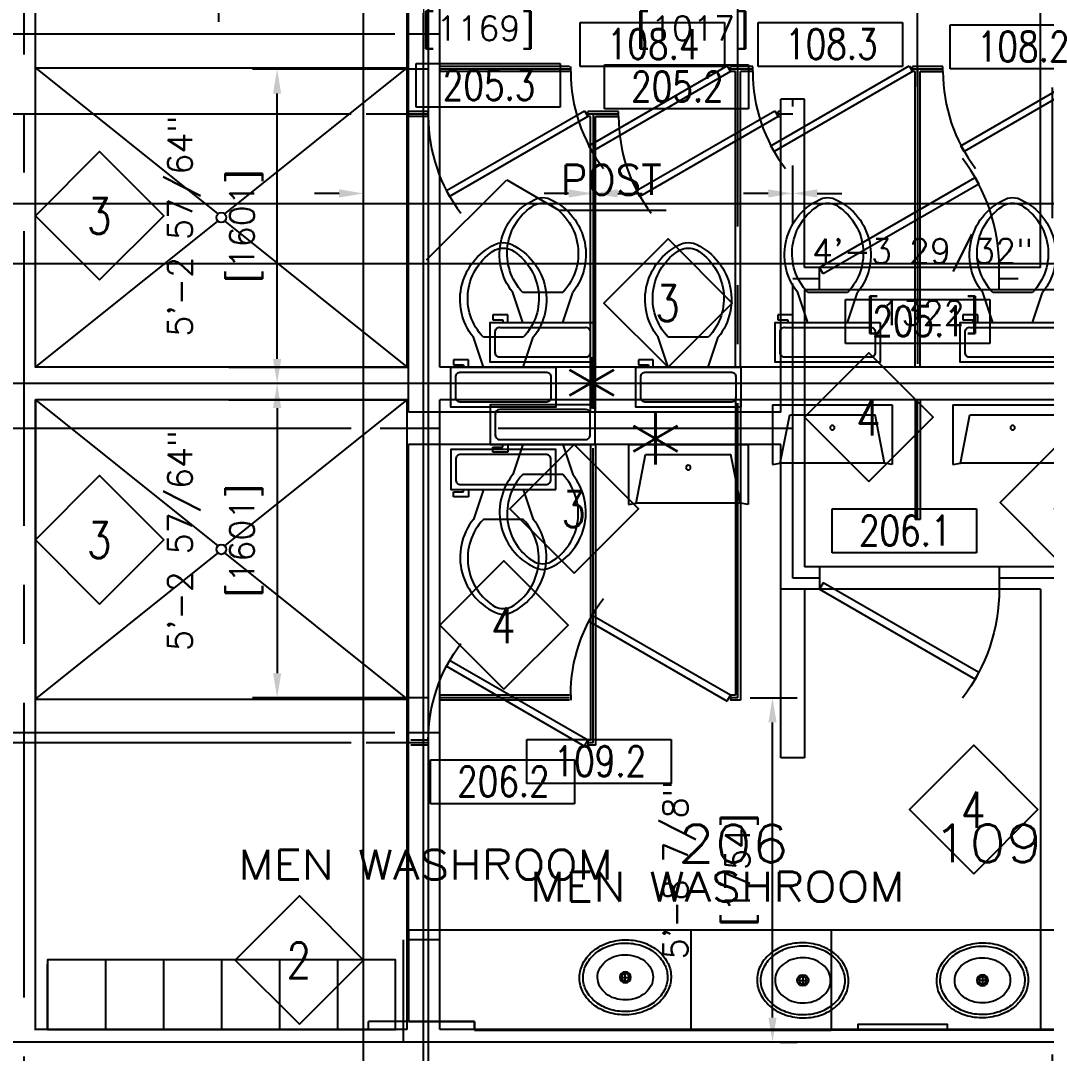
# Model space of a CAD drawing. Header units: millimetres. Extents: x -6963 to 69171, y -40930 to 8603.
# Drawn here: x 6838 to 12058, y -16207 to -10950 of the extents above; entities that cross this region are included whole.
import ezdxf
from ezdxf.enums import TextEntityAlignment as Align

# ---------------------------------------------------------------- set-up
doc = ezdxf.new("R2010")
doc.units = ezdxf.units.MM
doc.header["$LTSCALE"] = 48
doc.header["$MEASUREMENT"] = 0
doc.header["$PDMODE"] = 2
doc.linetypes.add('CENTER', pattern=[2, 1.25, -0.25, 0.25, -0.25])
doc.layers.get('0').update_dxf_attribs({"linetype": 'CONTINUOUS'})
doc.layers.get('DEFPOINTS').update_dxf_attribs({"linetype": 'CONTINUOUS'})
for name, color, linetype in [('1_Arch_Plan_Center', 134, 'CENTER'), ('1_Arch_Plan_Dim', 2, 'CONTINUOUS'), ('1_Arch_Plan_Door', 131, 'CONTINUOUS'), ('1_Arch_Plan_Locker', 141, 'CONTINUOUS'), ('1_Arch_Plan_Mirror', 144, 'CONTINUOUS'), ('1_Arch_Plan_Shower', 140, 'CONTINUOUS'), ('1_Arch_Plan_Sink', 11, 'CONTINUOUS'), ('1_Arch_Plan_Text1', 4, 'CONTINUOUS'), ('1_Arch_Plan_Wall', 7, 'CONTINUOUS'), ('1_Arch_Plan_Wall_Annot', 4, 'CONTINUOUS'), ('1_Arch_Plan_Wall_ColClad', 7, 'CONTINUOUS'), ('1_Arch_Plan_WC', 153, 'CONTINUOUS'), ('1_Arch_Reflected_Ceiling_Plan_Wall', 131, 'CONTINUOUS'), ('2_Arch_Plan_Center', 134, 'CENTER'), ('2_Arch_Plan_Dim', 2, 'CONTINUOUS'), ('2_Arch_Plan_Door', 131, 'CONTINUOUS'), ('2_Arch_Plan_RoomTag', 9, 'CONTINUOUS'), ('2_Arch_Plan_Sink', 11, 'CONTINUOUS'), ('2_Arch_Plan_Text1', 4, 'CONTINUOUS'), ('2_Arch_Plan_Wall', 7, 'CONTINUOUS'), ('2_Arch_Plan_Wall_Annot', 4, 'CONTINUOUS'), ('2_Arch_Plan_Wall_ColClad', 7, 'CONTINUOUS'), ('2_Arch_Plan_WC', 153, 'CONTINUOUS'), ('2_Arch_Reflected_Ceiling_Plan_Wall', 131, 'CONTINUOUS'), ('GRID', 131, 'CONTINUOUS')]:
    doc.layers.add(name, color=color, linetype=linetype)
doc.styles.add('ROMANS-115', font='romans.shx')
doc.styles.add('ROMANS80', font='romans.shx', dxfattribs={"width": 0.8})
doc.dimstyles.new('116-ROMANS-115-PS', dxfattribs={"dimscale": 96, "dimtxt": 0.0625, "dimasz": 0.0625, "dimexe": 0.0625, "dimexo": 0.03125, "dimgap": 0.03125, "dimtad": 1, "dimdec": 3, "dimrnd": 0.125, "dimzin": 1, "dimdsep": 46, "dimlunit": 4, "dimtxsty": 'ROMANS-115', "dimcen": 0.125, "dimclrd": 256, "dimclre": 256, "dimclrt": 256, "dimadec": 0, "dimazin": 0, "dimtfac": 1, "dimtdec": 3, "dimtofl": 0, "dimtmove": 2, "dimatfit": 0, "dimfxl": 1, "dimfrac": 2, "dimtolj": 1, "dimtzin": 0, "dimarcsym": 0})

# ---------------------------------------------------------------- blocks, each defined once
blk = doc.blocks.new('Door - Left Hung 36 in.')
blk.add_lwpolyline([(0.75, -1.3), (0, 0), (31.18, 18), (31.93, 16.7)], close=True)
blk.add_arc((0, 0), 36, 0, 37.3101)
blk = doc.blocks.new('Toilet - top')
for p, q in [((9.5, -6), (9.5, -2)), ((-8, -8.5), (-8, -8)), ((-7, -8), (-7, -9.5)), ((-4, -8), (-6, -14)), ((4, -8), (6, -14)), ((-10, -8.5), (-8, -8.5)), ((-10, -9.5), (-10, -8.5)), ((-7, -9.5), (-10, -9.5)), ((4, -14), (-4, -14))]:
    blk.add_line(p, q)
blk.add_lwpolyline([(10.5, -8), (10.5, 0), (-10.5, 0), (-10.5, -8)], close=True)
for points in [[(-9.5, -2), (-9.5, -6)], [(8.5, -1), (-8.5, -1)], [(-8.5, -7), (8.5, -7)]]:
    blk.add_lwpolyline(points)
for centre, radius, start, end in [((-8.62, -1.88), 0.884, 81.8699, 188.1301), ((8.62, -1.88), 0.884, 351.8699, 98.1301), ((-8.62, -6.12), 0.884, 171.8699, 278.1301), ((8.62, -6.12), 0.884, 261.8699, 8.1301), ((3.52, -21.58), 12.17, 141.4691, 247.9714), ((4.2, -21.82), 11.33, 136.3677, 238.9468), ((-3.52, -21.58), 12.17, 292.0284, 38.5307), ((-4.2, -21.82), 11.33, 301.053, 43.6321), ((0, -27.88), 4, 245.7318, 294.2682), ((0, -29), 4, 254.8605, 285.1395)]:
    blk.add_arc(centre, radius, start, end)
blk = doc.blocks.new('Urinal')
for p, q in [((0, 12), (1.53, 11.72)), ((0, 0), (0, 12)), ((22.47, 11.72), (1.53, 11.72)), ((1.53, 11.72), (3.45, 2.01)), ((22.47, 11.72), (20.55, 2.01)), ((24, 12), (22.47, 11.72)), ((24, 0), (24, 12)), ((0, 0), (24, 0)), ((3.45, 2.01), (20.55, 2.01))]:
    blk.add_line(p, q)
blk.add_circle((12, 4.61), 0.456)
blk = doc.blocks.new('Sink - Oval top')
for p, q in [((-1, 0), (1, 0)), ((0, 1), (0, -1))]:
    blk.add_line(p, q)
at = {"linetype": 'Continuous'}
for points in [[(-12.23, 0.39, 0.117634), (-11.46, -3.36, 0.104469), (-8.88, -6.8, 0.090016), (-5.08, -9.07, 0.08192), (-0.32, -10.02, 0.08192), (4.49, -9.38, 0.090016), (8.42, -7.36, 0.104469), (11.22, -4.09, 0.117634), (12.23, -0.39, 0.117634), (11.46, 3.36, 0.104469), (8.88, 6.8, 0.090016), (5.08, 9.07, 0.08192), (0.32, 10.02, 0.08192), (-4.49, 9.38, 0.090016), (-8.42, 7.36, 0.104469), (-11.22, 4.09, 0.117634)], [(-11.29, 0.16, 0.118622), (-10.52, -3.25, 0.104678), (-8.07, -6.36, 0.089562), (-4.54, -8.37, 0.081185), (-0.13, -9.15, 0.081185), (4.3, -8.49, 0.089562), (7.89, -6.58, 0.104678), (10.42, -3.55, 0.118622), (11.29, -0.16, 0.118622), (10.52, 3.25, 0.104678), (8.07, 6.36, 0.089562), (4.54, 8.37, 0.081185), (0.13, 9.15, 0.081185), (-4.3, 8.49, 0.089562), (-7.89, 6.58, 0.104678), (-10.42, 3.55, 0.118622)], [(-7.42, 0.08, 0.118283), (-6.91, -2.17, 0.104607), (-5.29, -4.21, 0.089718), (-2.97, -5.53, 0.081436), (-0.07, -6.04, 0.081436), (2.84, -5.59, 0.089718), (5.2, -4.33, 0.104607), (6.86, -2.32, 0.118283), (7.42, -0.08, 0.118283), (6.91, 2.17, 0.104607), (5.29, 4.21, 0.089718), (2.97, 5.53, 0.081436), (0.07, 6.04, 0.081436), (-2.84, 5.59, 0.089718), (-5.2, 4.33, 0.104607), (-6.86, 2.32, 0.118283)]]:
    blk.add_lwpolyline(points, format="xyb", close=True, dxfattribs=at)
for radius in [1.5, 1]:
    blk.add_circle((0, 0), radius)
blk = doc.blocks.new('*D52')
at = {"layer": '1_Arch_Plan_Dim', "lineweight": -2}
for p, q in [((6856.2, -10918), (6856.2, -10526.2)), ((7846.8, -10956.2), (7846.8, -10526.2)), ((6981.2, -10651.2), (7721.8, -10651.2))]:
    blk.add_line(p, q, dxfattribs=at)
at = {"layer": '1_Arch_Plan_Dim'}
for points in [[(6981.2, -10630.4), (6981.2, -10672.1), (6856.2, -10651.2)], [(7721.8, -10630.4), (7721.8, -10672.1), (7846.8, -10651.2)]]:
    blk.add_solid(points, dxfattribs=at)
at = {"layer": 'DEFPOINTS', "color": 0}
for p in [(7846.8, -10651.2), (6856.2, -10980.5), (7846.8, -11018.7)]:
    blk.add_point(p, dxfattribs=at)
at = {"layer": '1_Arch_Plan_Dim', "insert": (7351.5, -10651.2), "char_height": 125, "attachment_point": 5, "style": 'ROMANS-115'}
blk.add_mtext('\\A1;3\'-2 15/16"\\P [991]', dxfattribs=at)
blk = doc.blocks.new('*D53')
at = {"layer": '1_Arch_Plan_Dim', "lineweight": -2}
for p, q in [((7846.8, -10588.7), (7846.8, -10526.2)), ((8888.2, -11108.6), (8888.2, -10526.2)), ((7971.8, -10651.2), (8763.2, -10651.2))]:
    blk.add_line(p, q, dxfattribs=at)
at = {"layer": '1_Arch_Plan_Dim'}
for points in [[(7971.8, -10630.4), (7971.8, -10672.1), (7846.8, -10651.2)], [(8763.2, -10630.4), (8763.2, -10672.1), (8888.2, -10651.2)]]:
    blk.add_solid(points, dxfattribs=at)
at = {"layer": 'DEFPOINTS', "color": 0}
for p in [(7846.8, -10651.2), (8888.2, -10651.2), (8888.2, -11171.1)]:
    blk.add_point(p, dxfattribs=at)
at = {"layer": '1_Arch_Plan_Dim', "insert": (8367.5, -10651.2), "char_height": 125, "attachment_point": 5, "style": 'ROMANS-115'}
blk.add_mtext('\\A1;3\'-4 59/64"\\P [1042]', dxfattribs=at)
blk = doc.blocks.new('*D54')
at = {"layer": '1_Arch_Plan_Dim', "lineweight": -2}
for p, q in [((8888.2, -10588.7), (8888.2, -10526.2)), ((10488.4, -11286.4), (10488.4, -10526.2)), ((8763.2, -10651.2), (8638.2, -10651.2)), ((10613.4, -10651.2), (10738.4, -10651.2))]:
    blk.add_line(p, q, dxfattribs=at)
at = {"layer": '1_Arch_Plan_Dim'}
for points in [[(8763.2, -10630.4), (8763.2, -10672.1), (8888.2, -10651.2)], [(10613.4, -10630.4), (10613.4, -10672.1), (10488.4, -10651.2)]]:
    blk.add_solid(points, dxfattribs=at)
at = {"layer": 'DEFPOINTS', "color": 0}
for p in [(8888.2, -10651.2), (10488.4, -10651.2), (10488.4, -11348.9)]:
    blk.add_point(p, dxfattribs=at)
at = {"layer": '1_Arch_Plan_Dim', "insert": (9688.3, -10651.2), "char_height": 125, "attachment_point": 5, "style": 'ROMANS-115'}
blk.add_mtext('\\A1;5\'-2 57/64"\\P [1601]', dxfattribs=at)
blk = doc.blocks.new('*D55')
at = {"layer": '1_Arch_Plan_Dim', "lineweight": -2}
for p, q in [((10488.4, -11286.4), (10488.4, -10526.2)), ((11402.8, -11286.4), (11402.8, -10526.2)), ((10613.4, -10651.2), (11277.8, -10651.2))]:
    blk.add_line(p, q, dxfattribs=at)
at = {"layer": '1_Arch_Plan_Dim'}
for points in [[(10613.4, -10630.4), (10613.4, -10672.1), (10488.4, -10651.2)], [(11277.8, -10630.4), (11277.8, -10672.1), (11402.8, -10651.2)]]:
    blk.add_solid(points, dxfattribs=at)
at = {"layer": 'DEFPOINTS', "color": 0}
for p in [(11402.8, -10651.2), (10488.4, -11348.9), (11402.8, -11348.9)]:
    blk.add_point(p, dxfattribs=at)
at = {"layer": '1_Arch_Plan_Dim', "insert": (10945.6, -10651.2), "char_height": 125, "attachment_point": 5, "style": 'ROMANS-115'}
blk.add_mtext('\\A1;2\'-11 15/16"\\P [915]', dxfattribs=at)
blk = doc.blocks.new('*D56')
at = {"layer": '1_Arch_Plan_Dim', "lineweight": -2}
for p, q in [((11402.8, -11286.4), (11402.8, -10526.2)), ((12418.8, -11210.2), (12418.8, -10526.2)), ((11527.8, -10651.2), (12293.8, -10651.2))]:
    blk.add_line(p, q, dxfattribs=at)
at = {"layer": '1_Arch_Plan_Dim'}
for points in [[(11527.8, -10630.4), (11527.8, -10672.1), (11402.8, -10651.2)], [(12293.8, -10630.4), (12293.8, -10672.1), (12418.8, -10651.2)]]:
    blk.add_solid(points, dxfattribs=at)
at = {"layer": 'DEFPOINTS', "color": 0}
for p in [(12418.8, -10651.2), (12418.8, -11272.7), (11402.8, -11348.9)]:
    blk.add_point(p, dxfattribs=at)
at = {"layer": '1_Arch_Plan_Dim', "insert": (11910.8, -10651.2), "char_height": 125, "attachment_point": 5, "style": 'ROMANS-115'}
blk.add_mtext('\\A1;3\'-3 59/64"\\P [1017]', dxfattribs=at)
blk = doc.blocks.new('*D57')
at = {"layer": '1_Arch_Plan_Dim', "lineweight": -2}
for p, q in [((8743.2, -11018.7), (5644.4, -11018.7)), ((5769.4, -12671.7), (5769.4, -11143.7)), ((5706.9, -12796.7), (5644.4, -12796.7))]:
    blk.add_line(p, q, dxfattribs=at)
at = {"layer": '1_Arch_Plan_Dim'}
for points in [[(5748.6, -11143.7), (5790.3, -11143.7), (5769.4, -11018.7)], [(5748.6, -12671.7), (5790.3, -12671.7), (5769.4, -12796.7)]]:
    blk.add_solid(points, dxfattribs=at)
at = {"layer": 'DEFPOINTS', "color": 0}
for p in [(5769.4, -11018.7), (8805.7, -11018.7), (5769.4, -12796.7)]:
    blk.add_point(p, dxfattribs=at)
at = {"layer": '1_Arch_Plan_Dim', "char_height": 125, "attachment_point": 5, "rotation": 90, "style": 'ROMANS-115'}
for s, insert in [('\\A1;5\'-9 7/8"', (5296.2, -11907.7)), ('\\A1;[1779]', (5611.7, -11907.7))]:
    blk.add_mtext(s, dxfattribs=dict(at, insert=insert))
blk = doc.blocks.new('*D58')
at = {"layer": '1_Arch_Plan_Dim', "lineweight": -2}
for p, q in [((5824.5, -12796.7), (5644.4, -12796.7)), ((5769.4, -12921.7), (5769.4, -14449.7)), ((8743.2, -14574.7), (5644.4, -14574.7))]:
    blk.add_line(p, q, dxfattribs=at)
at = {"layer": '1_Arch_Plan_Dim'}
for points in [[(5748.6, -12921.7), (5790.3, -12921.7), (5769.4, -12796.7)], [(5748.6, -14449.7), (5790.3, -14449.7), (5769.4, -14574.7)]]:
    blk.add_solid(points, dxfattribs=at)
at = {"layer": 'DEFPOINTS', "color": 0}
for p in [(5887, -12796.7), (5769.4, -14574.7), (8805.7, -14574.7)]:
    blk.add_point(p, dxfattribs=at)
at = {"layer": '1_Arch_Plan_Dim', "char_height": 125, "attachment_point": 5, "rotation": 90, "style": 'ROMANS-115'}
for s, insert in [('\\A1;5\'-9 7/8"', (5296.2, -13685.7)), ('\\A1;[1779]', (5611.7, -13685.7))]:
    blk.add_mtext(s, dxfattribs=dict(at, insert=insert))
blk = doc.blocks.new('*D59')
at = {"layer": '1_Arch_Plan_Dim', "lineweight": -2}
for p, q in [((8908.3, -11196.5), (8018.4, -11196.5)), ((8143.4, -12671.7), (8143.4, -11321.5)), ((8393, -12796.7), (8018.4, -12796.7))]:
    blk.add_line(p, q, dxfattribs=at)
at = {"layer": '1_Arch_Plan_Dim'}
for points in [[(8122.6, -11321.5), (8164.3, -11321.5), (8143.4, -11196.5)], [(8122.6, -12671.7), (8164.3, -12671.7), (8143.4, -12796.7)]]:
    blk.add_solid(points, dxfattribs=at)
at = {"layer": 'DEFPOINTS', "color": 0}
for p in [(8143.4, -11196.5), (8970.8, -11196.5), (8455.5, -12796.7)]:
    blk.add_point(p, dxfattribs=at)
at = {"layer": '1_Arch_Plan_Dim', "char_height": 125, "attachment_point": 5, "rotation": 90, "style": 'ROMANS-115'}
for s, insert in [('\\A1;5\'-2 57/64"', (7670.2, -11996.6)), ('\\A1;[1601]', (7985.7, -11996.6))]:
    blk.add_mtext(s, dxfattribs=dict(at, insert=insert))
blk = doc.blocks.new('*D60')
at = {"layer": '1_Arch_Plan_Dim', "lineweight": -2}
for p, q in [((8189.8, -12796.7), (8018.4, -12796.7)), ((8143.4, -12921.7), (8143.4, -14271.9)), ((8908.3, -14396.9), (8018.4, -14396.9))]:
    blk.add_line(p, q, dxfattribs=at)
at = {"layer": '1_Arch_Plan_Dim'}
for points in [[(8122.6, -12921.7), (8164.3, -12921.7), (8143.4, -12796.7)], [(8122.6, -14271.9), (8164.3, -14271.9), (8143.4, -14396.9)]]:
    blk.add_solid(points, dxfattribs=at)
at = {"layer": 'DEFPOINTS', "color": 0}
for p in [(8252.3, -12796.7), (8143.4, -14396.9), (8970.8, -14396.9)]:
    blk.add_point(p, dxfattribs=at)
at = {"layer": '1_Arch_Plan_Dim', "char_height": 125, "attachment_point": 5, "rotation": 90, "style": 'ROMANS-115'}
for s, insert in [('\\A1;5\'-2 57/64"', (7670.2, -13596.8)), ('\\A1;[1601]', (7985.7, -13596.8))]:
    blk.add_mtext(s, dxfattribs=dict(at, insert=insert))
blk = doc.blocks.new('*D88')
at = {"layer": '1_Arch_Plan_Dim', "lineweight": -2}
for p, q in [((10550.9, -14396.9), (10789.7, -14396.9)), ((10664.7, -16024.5), (10664.7, -14521.9)), ((10703.1, -16149.5), (10789.7, -16149.5))]:
    blk.add_line(p, q, dxfattribs=at)
at = {"layer": '1_Arch_Plan_Dim'}
for points in [[(10643.9, -14521.9), (10685.5, -14521.9), (10664.7, -14396.9)], [(10643.9, -16024.5), (10685.5, -16024.5), (10664.7, -16149.5)]]:
    blk.add_solid(points, dxfattribs=at)
at = {"layer": 'DEFPOINTS', "color": 0}
for p in [(10488.4, -14396.9), (10664.7, -14396.9), (10640.6, -16149.5)]:
    blk.add_point(p, dxfattribs=at)
at = {"layer": '1_Arch_Plan_Dim', "char_height": 125, "attachment_point": 5, "rotation": 90, "style": 'ROMANS-115'}
for s, insert in [('\\A1;5\'-8 7/8"', (10191.5, -15273.2)), ('\\A1;[1754]', (10507, -15273.2))]:
    blk.add_mtext(s, dxfattribs=dict(at, insert=insert))
blk = doc.blocks.new('*D141')
at = {"layer": '2_Arch_Plan_Dim', "lineweight": -2}
for p, q in [((12088.6, -16212), (12088.6, -17549.3)), ((8583.4, -17450.5), (8583.4, -17299.3)), ((8708.4, -17424.3), (11963.6, -17424.3))]:
    blk.add_line(p, q, dxfattribs=at)
at = {"layer": '2_Arch_Plan_Dim'}
for points in [[(8708.4, -17403.5), (8708.4, -17445.2), (8583.4, -17424.3)], [(11963.6, -17403.5), (11963.6, -17445.2), (12088.6, -17424.3)]]:
    blk.add_solid(points, dxfattribs=at)
at = {"layer": 'DEFPOINTS', "color": 0}
for p in [(12088.6, -16149.5), (12088.6, -17424.3), (8583.4, -17513)]:
    blk.add_point(p, dxfattribs=at)
at = {"layer": '2_Arch_Plan_Dim', "char_height": 125, "attachment_point": 5, "style": 'ROMANS-115'}
for s, insert in [('\\A1;11\'-5 3/4"', (10336, -16951.1)), ('\\A1;[3507]', (10336, -17266.6))]:
    blk.add_mtext(s, dxfattribs=dict(at, insert=insert))
blk = doc.blocks.new('*D142')
at = {"layer": '2_Arch_Plan_Dim', "lineweight": -2}
for p, q in [((5472.5, -16149.5), (5535, -16149.5)), ((5410, -16274.5), (5410, -23339.7)), ((8520.9, -23464.7), (5285, -23464.7))]:
    blk.add_line(p, q, dxfattribs=at)
at = {"layer": '2_Arch_Plan_Dim'}
for points in [[(5389.2, -16274.5), (5430.8, -16274.5), (5410, -16149.5)], [(5389.2, -23339.7), (5430.8, -23339.7), (5410, -23464.7)]]:
    blk.add_solid(points, dxfattribs=at)
at = {"layer": 'DEFPOINTS', "color": 0}
for p in [(5410, -16149.5), (5410, -23464.7), (8583.4, -23464.7)]:
    blk.add_point(p, dxfattribs=at)
at = {"layer": '2_Arch_Plan_Dim', "char_height": 125, "attachment_point": 5, "rotation": 90, "style": 'ROMANS-115'}
for s, insert in [('\\A1;23\'-11 31/64"', (4936.8, -19807.1)), ('\\A1;[7319]', (5252.3, -19807.1))]:
    blk.add_mtext(s, dxfattribs=dict(at, insert=insert))
blk = doc.blocks.new('*D157')
at = {"layer": '2_Arch_Plan_Dim', "lineweight": -2}
for p, q in [((8583.4, -11767), (8583.4, -11704.5)), ((9751.8, -11767), (9751.8, -11704.5)), ((8458.4, -11829.5), (8333.4, -11829.5)), ((9876.8, -11829.5), (10001.8, -11829.5))]:
    blk.add_line(p, q, dxfattribs=at)
at = {"layer": '2_Arch_Plan_Dim'}
for points in [[(8458.4, -11808.6), (8458.4, -11850.3), (8583.4, -11829.5)], [(9876.8, -11808.6), (9876.8, -11850.3), (9751.8, -11829.5)]]:
    blk.add_solid(points, dxfattribs=at)
at = {"layer": 'DEFPOINTS', "color": 0}
for p in [(8583.4, -11829.5), (9751.8, -11829.5), (9751.8, -11829.5)]:
    blk.add_point(p, dxfattribs=at)
at = {"layer": '2_Arch_Plan_Dim', "char_height": 125, "attachment_point": 5, "style": 'ROMANS-115'}
for s, insert in [('\\A1;3\'-9 59/64"', (9167.6, -10694.1)), ('\\A1;[1169]', (9167.6, -11009.5))]:
    blk.add_mtext(s, dxfattribs=dict(at, insert=insert))
blk = doc.blocks.new('*D158')
at = {"layer": '2_Arch_Plan_Dim', "lineweight": -2}
for p, q in [((9751.8, -11767), (9751.8, -11704.5)), ((10767.8, -11767), (10767.8, -11704.5)), ((9626.8, -11829.5), (9501.8, -11829.5)), ((10892.8, -11829.5), (11017.8, -11829.5))]:
    blk.add_line(p, q, dxfattribs=at)
at = {"layer": '2_Arch_Plan_Dim'}
for points in [[(9626.8, -11808.6), (9626.8, -11850.3), (9751.8, -11829.5)], [(10892.8, -11808.6), (10892.8, -11850.3), (10767.8, -11829.5)]]:
    blk.add_solid(points, dxfattribs=at)
at = {"layer": 'DEFPOINTS', "color": 0}
for p in [(9751.8, -11829.5), (10767.8, -11829.5), (10767.8, -11829.5)]:
    blk.add_point(p, dxfattribs=at)
at = {"layer": '2_Arch_Plan_Dim', "char_height": 125, "attachment_point": 5, "style": 'ROMANS-115'}
for s, insert in [('\\A1;3\'-3 59/64"', (10259.8, -10694.1)), ('\\A1;[1017]', (10259.8, -11009.5))]:
    blk.add_mtext(s, dxfattribs=dict(at, insert=insert))
blk = doc.blocks.new('*D159')
at = {"layer": '2_Arch_Plan_Dim', "lineweight": -2}
for p, q in [((8520.9, -14625.5), (5285, -14625.5)), ((5410, -14750.5), (5410, -16024.5)), ((8603.5, -16149.5), (5285, -16149.5))]:
    blk.add_line(p, q, dxfattribs=at)
at = {"layer": '2_Arch_Plan_Dim'}
for points in [[(5389.2, -14750.5), (5430.8, -14750.5), (5410, -14625.5)], [(5389.2, -16024.5), (5430.8, -16024.5), (5410, -16149.5)]]:
    blk.add_solid(points, dxfattribs=at)
at = {"layer": 'DEFPOINTS', "color": 0}
for p in [(8583.4, -14625.5), (5410, -16149.5), (8666, -16149.5)]:
    blk.add_point(p, dxfattribs=at)
at = {"layer": '2_Arch_Plan_Dim', "char_height": 125, "attachment_point": 5, "rotation": 90, "style": 'ROMANS-115'}
for s, insert in [('\\A1;4\'-11 57/64"', (4936.8, -15387.5)), ('\\A1;[1525]', (5252.3, -15387.5))]:
    blk.add_mtext(s, dxfattribs=dict(at, insert=insert))
blk = doc.blocks.new('*D160')
at = {"layer": '2_Arch_Plan_Dim', "lineweight": -2}
for p, q in [((5472.5, -9901.1), (5535, -9901.1)), ((5410, -10026.1), (5410, -11300.1)), ((8520.9, -11425.1), (5285, -11425.1))]:
    blk.add_line(p, q, dxfattribs=at)
at = {"layer": '2_Arch_Plan_Dim'}
for points in [[(5389.2, -10026.1), (5430.8, -10026.1), (5410, -9901.1)], [(5389.2, -11300.1), (5430.8, -11300.1), (5410, -11425.1)]]:
    blk.add_solid(points, dxfattribs=at)
at = {"layer": 'DEFPOINTS', "color": 0}
for p in [(5410, -9901.1), (5410, -11425.1), (8583.4, -11425.1)]:
    blk.add_point(p, dxfattribs=at)
at = {"layer": '2_Arch_Plan_Dim', "char_height": 125, "attachment_point": 5, "rotation": 90, "style": 'ROMANS-115'}
for s, insert in [('\\A1;4\'-11 57/64"', (4936.8, -10663.1)), ('\\A1;[1525]', (5252.3, -10663.1))]:
    blk.add_mtext(s, dxfattribs=dict(at, insert=insert))
blk = doc.blocks.new('*D161')
at = {"layer": '2_Arch_Plan_Dim', "lineweight": -2}
for p, q in [((5347.5, -11425.1), (5285, -11425.1)), ((5410, -11550.1), (5410, -12900.3)), ((8520.9, -13025.3), (5285, -13025.3))]:
    blk.add_line(p, q, dxfattribs=at)
at = {"layer": '2_Arch_Plan_Dim'}
for points in [[(5389.2, -11550.1), (5430.8, -11550.1), (5410, -11425.1)], [(5389.2, -12900.3), (5430.8, -12900.3), (5410, -13025.3)]]:
    blk.add_solid(points, dxfattribs=at)
at = {"layer": 'DEFPOINTS', "color": 0}
for p in [(5410, -11425.1), (5410, -13025.3), (8583.4, -13025.3)]:
    blk.add_point(p, dxfattribs=at)
at = {"layer": '2_Arch_Plan_Dim', "char_height": 125, "attachment_point": 5, "rotation": 90, "style": 'ROMANS-115'}
for s, insert in [('\\A1;5\'-2 57/64"', (4936.8, -12225.2)), ('\\A1;[1601]', (5252.3, -12225.2))]:
    blk.add_mtext(s, dxfattribs=dict(at, insert=insert))
blk = doc.blocks.new('*D166')
at = {"layer": '2_Arch_Plan_Dim', "lineweight": -2}
for p, q in [((12088.6, -11289.9), (12088.6, -11954.5)), ((10767.8, -11826.8), (10767.8, -11704.5)), ((10642.8, -11829.5), (10517.8, -11829.5)), ((12213.6, -11829.5), (12338.6, -11829.5))]:
    blk.add_line(p, q, dxfattribs=at)
at = {"layer": '2_Arch_Plan_Dim'}
for points in [[(10642.8, -11808.6), (10642.8, -11850.3), (10767.8, -11829.5)], [(12213.6, -11808.6), (12213.6, -11850.3), (12088.6, -11829.5)]]:
    blk.add_solid(points, dxfattribs=at)
at = {"layer": 'DEFPOINTS', "color": 0}
for p in [(12088.6, -11227.4), (12088.6, -11829.5), (10767.8, -11889.3)]:
    blk.add_point(p, dxfattribs=at)
at = {"layer": '2_Arch_Plan_Dim', "char_height": 125, "attachment_point": 5, "style": 'ROMANS-115'}
for s, insert in [('\\A1;4\'-3 29/32"', (11428.2, -12143.5)), ('\\A1;[1322]', (11428.2, -12458.9))]:
    blk.add_mtext(s, dxfattribs=dict(at, insert=insert))
blk = doc.blocks.new('Wall Number')
at = {"color": 5}
blk.add_lwpolyline([(-21.45, -21.45), (0, 0), (-21.45, 21.45), (-42.89, 0)], close=True, dxfattribs=at)
at = {"style": 'ROMANS80', "width": 0.8}
blk.add_attdef('WALL', text='', height=12, dxfattribs=at).set_placement((-21.62, -0.08), align=Align.MIDDLE)
blk = doc.blocks.new('DOOR2')
for p, q in [((0, 13.18), (43.28, 13.18)), ((0, 0), (0, 13.18)), ((43.28, 13.18), (43.28, 0)), ((43.28, 0), (0, 0))]:
    blk.add_line(p, q)
at = {"style": 'ROMANS80', "width": 0.8}
blk.add_attdef('DOOR', text='', height=9, dxfattribs=at).set_placement((21.91, 6.68), align=Align.MIDDLE)

msp = doc.modelspace()

# ---------------------------------------------------------------- linework, layer by layer
at = {"layer": '1_Arch_Plan_Center', "ltscale": 25}
for p, q in [((6856.2061547, -25522.13469), (6856.2061547, -9443.93469)), ((8888.2061547, -12714.18469), (8888.2061547, -11018.73469)), ((9631.1561547, -11196.53469), (8970.7561547, -11196.53469)), ((10563.8022447, -11196.53469), (10450.3061547, -11196.53469)), ((10488.4061547, -14396.93469), (10488.4061547, -11196.53469)), ((11532.1772447, -11196.53469), (11376.6124047, -11196.53469)), ((11402.8061547, -11196.53469), (11402.8061547, -12714.18469)), ((12247.3561547, -12796.73469), (6856.2061547, -12796.73469)), ((11402.8061547, -13488.88469), (11402.8061547, -12879.28469)), ((9631.1561547, -14396.93469), (8970.7561547, -14396.93469)), ((10488.4061547, -14396.93469), (10450.3061547, -14396.93469)), ((8786.6061547, -16149.53469), (8786.6061547, -15628.83469)), ((13815.8061547, -16149.53469), (6856.2061547, -16149.53469))]:
    msp.add_line(p, q, dxfattribs=at)
at = {"layer": '1_Arch_Plan_Locker'}
for p, q in [((7269.9752711, -15730.43469), (7269.9752711, -16086.03469)), ((7565.2502711, -15730.43469), (7565.2502711, -16086.03469)), ((7860.5252711, -15730.43469), (7860.5252711, -16086.03469)), ((8155.8002711, -15730.43469), (8155.8002711, -16086.03469)), ((8451.0752711, -15730.43469), (8451.0752711, -16086.03469))]:
    msp.add_line(p, q, dxfattribs=at)
msp.add_lwpolyline([(6974.7002711, -16086.03469), (8746.3502711, -16086.03469), (8746.3502711, -15730.43469), (6974.7002711, -15730.43469)], close=True, dxfattribs=at)
at = {"layer": '1_Arch_Plan_Mirror'}
msp.add_lwpolyline([(11098.4632049, -16086.03469), (11555.6632049, -16086.03469), (11555.6632049, -16060.63469), (11098.4632049, -16060.63469)], close=True, dxfattribs=at)
at = {"layer": '1_Arch_Plan_Shower'}
for p, q in [((6913.3561547, -11190.18469), (7842.3781687, -11933.4285684)), ((7876.6341407, -11933.4285684), (8805.6561547, -11190.18469)), ((6913.3561547, -12714.18469), (7842.3781687, -11970.9408115)), ((7876.6341407, -11970.9408115), (8805.6561547, -12714.18469)), ((6913.3561547, -12879.28469), (7842.3781687, -13622.5285684)), ((7876.6341407, -13622.5285684), (8805.6561547, -12879.28469)), ((6913.3561547, -14403.28469), (7842.3781687, -13660.0408115)), ((7876.6341407, -13660.0408115), (8805.6561547, -14403.28469))]:
    msp.add_line(p, q, dxfattribs=at)
for points in [[(8805.6561547, -12714.18469), (6913.3561547, -12714.18469), (6913.3561547, -11190.18469), (8805.6561547, -11190.18469)], [(8805.6561547, -12879.28469), (6913.3561547, -12879.28469), (6913.3561547, -14403.28469), (8805.6561547, -14403.28469)]]:
    msp.add_lwpolyline(points, close=True, dxfattribs=at)
for centre in [(7859.5061547, -11952.18469), (7859.5061547, -13641.28469)]:
    msp.add_circle(centre, 25.4, dxfattribs=at)
at = {"layer": '1_Arch_Plan_Sink'}
msp.add_lwpolyline([(10251.1952551, -15578.03469), (12402.9311547, -15578.03469), (12402.9311547, -16086.03469), (10251.1952551, -16086.03469)], close=True, dxfattribs=at)
at = {"layer": '1_Arch_Plan_Wall'}
for p, q in [((6913.3561547, -12714.18469), (6913.3561547, -9504.25969)), ((8805.6561547, -12714.18469), (8805.6561547, -11018.73469)), ((8970.7561547, -11018.73469), (8805.6561547, -11018.73469)), ((8970.7561547, -12714.18469), (8970.7561547, -11018.73469)), ((9631.1561547, -11183.83469), (8970.7561547, -11183.83469)), ((9637.5061547, -11209.23469), (9637.5061547, -11183.83469)), ((10450.3061547, -11209.23469), (10450.3061547, -11183.83469)), ((10563.8022447, -11183.83469), (10450.3061547, -11183.83469)), ((10563.8022447, -11209.23469), (10563.8022447, -11183.83469)), ((11376.6124047, -11209.23469), (11376.6124047, -11183.83469)), ((11532.1772447, -11183.83469), (11376.6124047, -11183.83469)), ((11532.1772447, -11209.23469), (11532.1772447, -11183.83469)), ((9631.1561547, -11209.23469), (8970.7561547, -11209.23469)), ((10475.7061547, -11209.23469), (10450.3061547, -11209.23469)), ((10475.7061547, -12714.18469), (10475.7061547, -11209.23469)), ((10501.1061547, -12714.18469), (10501.1061547, -11209.23469)), ((10563.8022447, -11209.23469), (10501.1061547, -11209.23469)), ((11390.1061547, -11209.23469), (11376.6124047, -11209.23469)), ((11390.1061547, -12714.18469), (11390.1061547, -11209.23469)), ((11415.5061547, -12714.18469), (11415.5061547, -11209.23469)), ((11415.5061547, -11209.23469), (11532.1772447, -11209.23469)), ((11532.1772447, -11209.23469), (11415.5061547, -11209.23469)), ((8805.6561547, -12714.18469), (6913.3561547, -12714.18469)), ((7897.6061547, -12714.18469), (8805.6561547, -12714.18469)), ((12352.1311547, -12714.18469), (8970.7561547, -12714.18469)), ((6913.3561547, -16089.20969), (6913.3561547, -12879.28469)), ((8805.6561547, -12879.28469), (6913.3561547, -12879.28469)), ((7897.6061547, -12879.28469), (8805.6561547, -12879.28469)), ((8805.6561547, -14574.73469), (8805.6561547, -12879.28469)), ((12352.1311547, -12879.28469), (8970.7561547, -12879.28469)), ((8970.7561547, -14574.73469), (8970.7561547, -12879.28469)), ((10475.7061547, -12879.28469), (10475.7061547, -14384.23469)), ((10501.1061547, -12879.28469), (10501.1061547, -14409.63469)), ((11390.1061547, -12879.28469), (11390.1061547, -13488.88469)), ((11415.5061547, -12879.28469), (11415.5061547, -13488.88469)), ((11415.5061547, -13488.88469), (11390.1061547, -13488.88469)), ((9631.1561547, -14384.23469), (8970.7561547, -14384.23469)), ((9637.5061547, -14384.23469), (9637.5061547, -14409.63469)), ((10475.7061547, -14384.23469), (10450.3061547, -14384.23469)), ((10450.3061547, -14384.23469), (10450.3061547, -14409.63469)), ((9631.1561547, -14409.63469), (8970.7561547, -14409.63469)), ((10501.1061547, -14409.63469), (10450.3061547, -14409.63469)), ((8970.7561547, -14574.73469), (8805.6561547, -14574.73469)), ((8805.6561547, -16086.03469), (8805.6561547, -15628.83469)), ((8970.7561547, -15628.83469), (8805.6561547, -15628.83469)), ((8970.7561547, -16086.03469), (8970.7561547, -15628.83469)), ((6974.7002711, -16086.03469), (6974.7002711, -15752.65969)), ((8805.6561547, -16086.03469), (6913.3561547, -16086.03469)), ((8746.3502711, -16086.03469), (6974.7002711, -16086.03469)), ((12402.9311547, -16086.03469), (8970.7561547, -16086.03469))]:
    msp.add_line(p, q, dxfattribs=at)
at = {"layer": '1_Arch_Plan_Wall_ColClad'}
for p, q in [((8805.6561547, -16044.7597408), (8608.8061547, -16044.7597408)), ((8608.8061547, -16086.03469), (8608.8061547, -16044.7597408)), ((9148.5561547, -16044.7597408), (8970.7561547, -16044.7597408)), ((9148.5561547, -16086.03469), (9148.5561547, -16044.7597408))]:
    msp.add_line(p, q, dxfattribs=at)
at = {"layer": '1_Arch_Reflected_Ceiling_Plan_Wall'}
for p, q in [((6913.3561547, -12714.18469), (6913.3561547, -9504.25969)), ((8805.6561547, -12714.18469), (8805.6561547, -9504.25969)), ((8970.7561547, -12714.18469), (8970.7561547, -9504.25969)), ((8805.6561547, -12714.18469), (6913.3561547, -12714.18469)), ((7897.6061547, -12714.18469), (8805.6561547, -12714.18469)), ((12352.1311547, -12714.18469), (8970.7561547, -12714.18469)), ((6913.3561547, -16089.20969), (6913.3561547, -12879.28469)), ((8805.6561547, -12879.28469), (6913.3561547, -12879.28469)), ((7897.6061547, -12879.28469), (8805.6561547, -12879.28469)), ((8805.6561547, -16044.7597408), (8805.6561547, -12879.28469)), ((12352.1311547, -12879.28469), (8970.7561547, -12879.28469)), ((8970.7561547, -16044.7597408), (8970.7561547, -12879.28469)), ((8608.8061547, -16086.03469), (6913.3561547, -16086.03469)), ((8608.8061547, -16086.03469), (6974.7002711, -16086.03469)), ((12402.9311547, -16086.03469), (9148.5561547, -16086.03469))]:
    msp.add_line(p, q, dxfattribs=at)
at = {"layer": '2_Arch_Plan_Center', "ltscale": 25}
for p, q in [((10767.8061547, -13787.33469), (10767.8061547, -11348.93469)), ((8912.8022447, -11425.13469), (8596.1061547, -11425.13469)), ((9881.1772447, -11425.13469), (9725.6124047, -11425.13469)), ((9751.8061547, -11425.13469), (9751.8061547, -12942.78469)), ((10767.8061547, -11425.13469), (10693.9874047, -11425.13469)), ((10904.3311547, -12263.33469), (10767.8061547, -12263.33469)), ((13714.2061547, -12263.33469), (11818.7311547, -12263.33469)), ((10767.8061547, -13025.33469), (8596.1061547, -13025.33469)), ((9751.8061547, -14625.53469), (9751.8061547, -13107.88469)), ((10904.3311547, -13787.33469), (10767.8061547, -13787.33469)), ((12561.6811547, -13787.33469), (11818.7311547, -13787.33469)), ((8912.8022447, -14625.53469), (8596.1061547, -14625.53469)), ((9751.8061547, -14625.53469), (9725.6124047, -14625.53469)), ((12107.6561547, -16149.53469), (8583.4061547, -16149.53469))]:
    msp.add_line(p, q, dxfattribs=at)
at = {"layer": '2_Arch_Plan_Sink'}
for p, q in [((8812.0061547, -15578.03469), (10963.7420544, -15578.03469)), ((8812.0061547, -16044.7597408), (8812.0061547, -15578.03469)), ((8812.0061547, -15578.03469), (8812.0061547, -16044.7597408)), ((10963.7420544, -15578.03469), (10963.7420544, -16089.20969)), ((8812.0061547, -16044.7597408), (9148.5561547, -16044.7597408)), ((9148.5561547, -16044.7597408), (9148.5561547, -16089.20969)), ((9148.5561547, -16089.20969), (10963.7420544, -16089.20969))]:
    msp.add_line(p, q, dxfattribs=at)
at = {"layer": '2_Arch_Plan_Wall'}
for p, q in [((8583.4061547, -27122.33469), (8583.4061547, 309.66531)), ((8812.0061547, -12942.78469), (8812.0061547, -9961.45969)), ((12028.2811547, -12206.18469), (12028.2811547, -9961.45969)), ((10707.4811547, -12942.78469), (10707.4811547, -11348.93469)), ((10828.1311547, -11348.93469), (10707.4811547, -11348.93469)), ((10828.1311547, -12206.18469), (10828.1311547, -11348.93469)), ((8912.8022447, -11412.43469), (8812.0061547, -11412.43469)), ((8912.8022447, -11437.83469), (8812.0061547, -11437.83469)), ((8912.8022447, -11437.83469), (8912.8022447, -11412.43469)), ((9725.6124047, -11437.83469), (9725.6124047, -11412.43469)), ((9881.1772447, -11412.43469), (9725.6124047, -11412.43469)), ((9739.1061547, -11437.83469), (9725.6124047, -11437.83469)), ((9739.1061547, -12942.78469), (9739.1061547, -11437.83469)), ((9764.5061547, -12942.78469), (9764.5061547, -11437.83469)), ((9764.5061547, -11437.83469), (9881.1772447, -11437.83469)), ((9881.1772447, -11437.83469), (9764.5061547, -11437.83469)), ((9881.1772447, -11437.83469), (9881.1772447, -11412.43469)), ((10707.4811547, -11412.43469), (10693.9874047, -11412.43469)), ((10693.9874047, -11437.83469), (10693.9874047, -11412.43469)), ((10707.4811547, -11437.83469), (10693.9874047, -11437.83469)), ((10693.9874047, -11437.83469), (10707.4811547, -11437.83469)), ((10904.3311547, -12206.18469), (10828.1311547, -12206.18469)), ((10904.3311547, -12320.48469), (10904.3311547, -12206.18469)), ((11818.7311547, -12320.48469), (11818.7311547, -12206.18469)), ((12028.2811547, -12206.18469), (11818.7311547, -12206.18469)), ((10828.1311547, -12320.48469), (10828.1311547, -13730.18469)), ((10904.3311547, -12320.48469), (10828.1311547, -12320.48469)), ((13714.2061547, -12320.48469), (11818.7311547, -12320.48469)), ((10707.4811547, -12942.78469), (8812.0061547, -12942.78469)), ((10707.4811547, -13107.88469), (8812.0061547, -13107.88469)), ((8812.0061547, -16044.7597408), (8812.0061547, -13107.88469)), ((9739.1061547, -13107.88469), (9739.1061547, -14612.83469)), ((9764.5061547, -13107.88469), (9764.5061547, -14638.23469)), ((10707.4811547, -13844.48469), (10707.4811547, -13107.88469)), ((10904.3311547, -13730.18469), (10828.1311547, -13730.18469)), ((10904.3311547, -13730.18469), (10904.3311547, -13844.48469)), ((11818.7311547, -13730.18469), (11818.7311547, -13844.48469)), ((12561.6811547, -13730.18469), (11818.7311547, -13730.18469)), ((10904.3311547, -13844.48469), (10707.4811547, -13844.48469)), ((12028.2811547, -13844.48469), (11818.7311547, -13844.48469)), ((12028.2811547, -13844.48469), (12028.2811547, -16089.20969)), ((8912.8022447, -14612.83469), (8824.7061547, -14612.83469)), ((8912.8022447, -14612.83469), (8912.8022447, -14638.23469)), ((9725.6124047, -14612.83469), (9725.6124047, -14638.23469)), ((9739.1061547, -14612.83469), (9725.6124047, -14612.83469)), ((8912.8022447, -14638.23469), (8824.7061547, -14638.23469)), ((9764.5061547, -14638.23469), (9725.6124047, -14638.23469)), ((10682.0811547, -16089.20969), (9148.5561547, -16089.20969)), ((12028.2811547, -16089.20969), (9148.5561547, -16089.20969))]:
    msp.add_line(p, q, dxfattribs=at)
at = {"layer": '2_Arch_Plan_Wall_ColClad'}
for p, q in [((9148.5561547, -16044.7597408), (8812.0061547, -16044.7597408)), ((9148.5561547, -16089.20969), (9148.5561547, -16044.7597408))]:
    msp.add_line(p, q, dxfattribs=at)
at = {"layer": '2_Arch_Reflected_Ceiling_Plan_Wall'}
for p, q in [((8583.4061547, -27122.33469), (8583.4061547, 309.66531)), ((8812.0061547, -12942.78469), (8812.0061547, -9961.45969)), ((12028.2811547, -12206.18469), (12028.2811547, -9967.80969)), ((10707.4811547, -12942.78469), (10707.4811547, -11348.93469)), ((10828.1311547, -11348.93469), (10707.4811547, -11348.93469)), ((10828.1311547, -12206.18469), (10828.1311547, -11348.93469)), ((12028.2811547, -12206.18469), (10828.1311547, -12206.18469)), ((13714.2061547, -12320.48469), (10828.1311547, -12320.48469)), ((10828.1311547, -12320.48469), (10828.1311547, -13730.18469)), ((10707.4811547, -12942.78469), (8812.0061547, -12942.78469)), ((10707.4811547, -13107.88469), (8812.0061547, -13107.88469)), ((8812.0061547, -16044.7597408), (8812.0061547, -13107.88469)), ((10707.4811547, -14701.73469), (10707.4811547, -13107.88469)), ((14323.8061547, -13730.18469), (10828.1311547, -13730.18469)), ((10828.1311547, -13844.48469), (10828.1311547, -14701.73469)), ((12028.2811547, -13844.48469), (10828.1311547, -13844.48469)), ((12028.2811547, -13844.48469), (12028.2811547, -16086.03469)), ((10828.1311547, -14701.73469), (10707.4811547, -14701.73469)), ((14984.2061547, -16089.20969), (9148.5561547, -16089.20969))]:
    msp.add_line(p, q, dxfattribs=at)
at = {"layer": 'GRID'}
for p, q in [((8583.4061547, -29865.53469), (8583.4061547, 6418.7732987)), ((8583.4061547, -29560.73469), (8583.4061547, 6418.7732987)), ((8888.2061547, -29560.73469), (8888.2061547, 6418.7732987)), ((8913.6061547, -29865.53469), (8913.6061547, 6418.7732987)), ((69170.9627619, -11882.33469), (-6864.8649685, -11882.33469)), ((69170.9627619, -12187.13469), (-6864.8649685, -12187.13469)), ((69170.9627619, -12796.73469), (-6864.8649685, -12796.73469)), ((69170.9627619, -16149.53469), (-6864.8649685, -16149.53469))]:
    msp.add_line(p, q, dxfattribs=at)

# ---------------------------------------------------------------- block references
at = {"layer": '1_Arch_Plan_Door', "xscale": 22.578059999998, "yscale": 22.578059999998, "zscale": 22.57806, "rotation": 180}
for p in [(10450.3061547, -11209.23469), (11376.6124047, -11209.23469), (12344.9874047, -11209.23469)]:
    msp.add_blockref('Door - Left Hung 36 in.', p, dxfattribs=at)
at = {"layer": '1_Arch_Plan_Door', "xscale": -22.578059999998, "yscale": 22.578059999998, "zscale": 22.57806}
msp.add_blockref('Door - Left Hung 36 in.', (10450.3061547, -14384.23469), dxfattribs=at)
at = {"layer": '1_Arch_Plan_Sink', "yscale": 19.05, "zscale": 19.05}
for p, xscale in [((10819.0632049, -15835.0897797), 19.05), ((11733.4632049, -15835.0897797), -19.05)]:
    msp.add_blockref('Sink - Oval top', p, dxfattribs=dict(at, xscale=xscale))
at = {"layer": '1_Arch_Plan_Text1', "xscale": 16.96516799653435, "yscale": 16.96516799653435, "zscale": 16.96516799653435}
for p, values in [((9685.9172532, -11182.5088307), {'DOOR': '108.4'}), ((10592.5959904, -11182.5088307), {'DOOR': '108.3'}), ((11568.9963315, -11194.7622734), {'DOOR': '108.2'}), ((9414.5996901, -14832.8951556), {'DOOR': '109.2'})]:
    msp.add_blockref('DOOR2', p, dxfattribs=at).add_auto_attribs(values)
at = {"layer": '1_Arch_Plan_Wall_Annot', "xscale": 15.23999999688914, "yscale": 15.23999999688914, "zscale": 15.23999999688914}
for p, values in [((7567.059463, -11943.0545063), {'WALL': '3'}), ((10460.26574, -12387.3330358), {'WALL': '3'}), ((7567.059463, -13592.6006896), {'WALL': '3'}), ((9624.459463, -14026.6537947), {'WALL': '4'})]:
    msp.add_blockref('Wall Number', p, dxfattribs=at).add_auto_attribs(values)
at = {"layer": '1_Arch_Plan_WC', "xscale": -25.4, "yscale": 25.4, "zscale": 25.4, "rotation": 180}
for name, p in [('Toilet - top', (9495.2523782, -12688.78469)), ('Toilet - top', (10945.6056222, -12688.78469)), ('Toilet - top', (11886.9936547, -12688.78469)), ('Urinal', (10664.6142395, -12904.68469)), ('Urinal', (11582.1936547, -12904.68469))]:
    msp.add_blockref(name, p, dxfattribs=at)
at = {"layer": '1_Arch_Plan_WC', "xscale": 25.4, "yscale": 25.4, "zscale": 25.4}
msp.add_blockref('Toilet - top', (9495.2523782, -12904.68469), dxfattribs=at)
at = {"layer": '2_Arch_Plan_Door', "rotation": 180}
for p, xscale, yscale, zscale in [((9725.6124047, -11437.83469), 22.578059999998, 22.578059999998, 22.57806), ((10693.9874047, -11437.83469), 22.578059999998, 22.578059999998, 22.57806), ((10904.3311547, -13844.48469), -25.4, 25.4, 25.4)]:
    msp.add_blockref('Door - Left Hung 36 in.', p, dxfattribs=dict(at, xscale=xscale, yscale=yscale, zscale=zscale))
at = {"layer": '2_Arch_Plan_Door'}
for p, xscale, yscale, zscale in [((10904.3311547, -12206.18469), 25.4, 25.4, 25.4), ((9725.6124047, -14612.83469), -22.578059999998, 22.578059999998, 22.57806)]:
    msp.add_blockref('Door - Left Hung 36 in.', p, dxfattribs=dict(at, xscale=xscale, yscale=yscale, zscale=zscale))
at = {"layer": '2_Arch_Plan_Sink', "xscale": -19.05, "yscale": 19.05, "zscale": 19.05, "rotation": 180}
msp.add_blockref('Sink - Oval top', (9915.5653828, -15819.7840046), dxfattribs=at)
at = {"layer": '2_Arch_Plan_Text1', "xscale": 16.96516799680939, "yscale": 16.96516799680939, "zscale": 16.96516799680939}
for p, values in [((8850.522942, -11390.990376), {'DOOR': '205.3'}), ((9809.113029, -11398.6479089), {'DOOR': '205.2'}), ((11036.7456249, -12593.696117), {'DOOR': '205.1'}), ((10968.6267947, -13659.2509258), {'DOOR': '206.1'}), ((8923.3157732, -14936.1007045), {'DOOR': '206.2'})]:
    msp.add_blockref('DOOR2', p, dxfattribs=at).add_auto_attribs(values)
at = {"layer": '2_Arch_Plan_Wall_Annot', "xscale": 15.23999999680467, "yscale": 15.23999999680467, "zscale": 15.23999999680467}
for p, values in [((11481.834463, -12968.251107), {'WALL': '4'}), ((12476.6158522, -13403.3330358), {'WALL': '4'}), ((9982.0896419, -13434.7363441), {'WALL': '3'}), ((12015.5811949, -14965.2597275), {'WALL': '4'}), ((8583.4061547, -15731.964981), {'WALL': '2'})]:
    msp.add_blockref('Wall Number', p, dxfattribs=at).add_auto_attribs(values)
at = {"layer": '2_Arch_Plan_WC', "xscale": -25.4, "yscale": 25.4, "zscale": 25.4, "rotation": 180}
for name, p in [('Toilet - top', (9294.6056222, -12917.38469)), ('Toilet - top', (10235.9936547, -12917.38469)), ('Urinal', (9931.1936547, -13107.88469))]:
    msp.add_blockref(name, p, dxfattribs=at)
at = {"layer": '2_Arch_Plan_WC', "xscale": 25.4, "yscale": 25.4, "zscale": 25.4}
msp.add_blockref('Toilet - top', (9294.6056222, -13133.28469), dxfattribs=at)

# ---------------------------------------------------------------- texts
at = {"layer": '1_Arch_Plan_Dim', "insert": (9585.8988231, -11683.6159653), "char_height": 152.39999997, "attachment_point": 1, "style": 'ROMANS-115'}
msp.add_mtext('\\A1;POST', dxfattribs=at)
at = {"layer": '1_Arch_Plan_Text1', "style": 'ROMANS-115', "width": 1.15}
for s, height, p in [('109', 190.49999996, (11478.0896599, -15232.6601982)), ('MEN WASHROOM', 152.399999969, (7945.3642805, -15322.3087636))]:
    msp.add_text(s, height=height, dxfattribs=at).set_placement(p)
at = {"layer": '1_Arch_Plan_Wall_Annot', "style": 'ROMANS-115', "width": 1.15}
msp.add_text('*', height=457.1999999, dxfattribs=at).set_placement((9889.0028927, -13404.4086337))
at = {"layer": '2_Arch_Plan_RoomTag', "style": 'ROMANS-115', "width": 1.15}
for s, height, p in [('206', 190.49999996, (10183.5235805, -15234.6325016)), ('MEN WASHROOM', 152.399999969, (9429.3129232, -15434.39906))]:
    msp.add_text(s, height=height, dxfattribs=at).set_placement(p)
at = {"layer": '2_Arch_Plan_Wall_Annot', "style": 'ROMANS-115', "width": 1.15}
msp.add_text('*', height=457.1999999, dxfattribs=at).set_placement((9564.2317383, -13119.404842))

# ---------------------------------------------------------------- dimensions: what is measured, and where the dimension line sits
at = {"layer": '1_Arch_Plan_Dim'}
for base, p1, p2, picture, middle in [((7846.8061547, -10651.2418558), (6856.2061547, -10980.4807325), (7846.8061547, -11018.73469), '*D52', (7351.5061547, -10651.2418558)), ((8888.2061547, -10651.2418558), (7846.8061547, -10651.2418558), (8888.2061547, -11171.13469), '*D53', (8367.5061547, -10651.2418558)), ((10488.4061547, -10651.2418558), (8888.2061547, -10651.2418558), (10488.4061547, -11348.93469), '*D54', (9688.3061547, -10651.2418558)), ((11402.8061547, -10651.2418558), (10488.4061547, -11348.93469), (11402.8061547, -11348.93469), '*D55', (10945.6061547, -10651.2418558)), ((12418.8061547, -10651.2418558), (11402.8061547, -11348.93469), (12418.8061547, -11272.73469), '*D56', (11910.8061547, -10651.2418558))]:
    dim = msp.add_linear_dim(base=base, p1=p1, p2=p2, dimstyle='116-ROMANS-115-PS', override={"dimscale": 2000, "dimdec": 6, "dimlfac": 0.0393, "dimrnd": 0, "dimpost": '\\X', "dimtdec": 6}, dxfattribs=at)
    dim.commit()
    dim.dimension.update_dxf_attribs({"geometry": picture, "text_midpoint": middle, "dimtype": 160})
for base, p1, p2, angle, picture, middle in [((5769.4260789, -11018.73469), (5769.4260789, -12796.73469), (8805.6561547, -11018.73469), 90, '*D57', (5453.9498884, -11907.73469)), ((8143.4396393, -11196.53469), (8455.5487824, -12796.73469), (8970.7561547, -11196.53469), 90, '*D59', (7827.9634488, -11996.63469)), ((5769.4260789, -14574.73469), (5887.0330991, -12796.73469), (8805.6561547, -14574.73469), 270, '*D58', (5453.9498884, -13685.73469)), ((8143.4396393, -14396.93469), (8252.3487824, -12796.73469), (8970.7561547, -14396.93469), 270, '*D60', (7827.9634488, -13596.83469)), ((10664.6909479, -14396.93469), (10640.6105365, -16149.53469), (10488.4061547, -14396.93469), 90, '*D88', (10349.2147574, -15273.23469))]:
    dim = msp.add_linear_dim(base=base, p1=p1, p2=p2, angle=angle, dimstyle='116-ROMANS-115-PS', override={"dimscale": 2000, "dimdec": 6, "dimlfac": 0.0393, "dimrnd": 0, "dimpost": '\\X', "dimtdec": 6}, dxfattribs=at)
    dim.commit()
    dim.dimension.update_dxf_attribs({"geometry": picture, "text_midpoint": middle})
at = {"layer": '2_Arch_Plan_Dim'}
for base, p1, p2, picture, middle in [((5409.9888421, -11425.13469), (5409.9888421, -9901.1347431), (8583.4061547, -11425.13469), '*D160', (5094.5126517, -10663.1347165)), ((5409.9888421, -13025.33469), (5409.9888421, -11425.1347384), (8583.4061547, -13025.33469), '*D161', (5094.5126517, -12225.2347142)), ((5409.9888421, -16149.5347238), (8583.4061547, -14625.53469), (8665.9562053, -16149.5347238), '*D159', (5094.5126517, -15387.5347069)), ((5409.9888421, -23464.73469), (5409.9888421, -16149.53469), (8583.4061547, -23464.73469), '*D142', (5094.5126517, -19807.13469))]:
    dim = msp.add_linear_dim(base=base, p1=p1, p2=p2, angle=90, dimstyle='116-ROMANS-115-PS', override={"dimscale": 2000, "dimdec": 6, "dimlfac": 0.0393, "dimrnd": 0, "dimpost": '\\X', "dimtdec": 6}, dxfattribs=at)
    dim.commit()
    dim.dimension.update_dxf_attribs({"geometry": picture, "text_midpoint": middle})
for base, p1, p2, picture, middle in [((9751.8061547, -11829.4733229), (8583.4061547, -11829.4733229), (9751.8061547, -11829.4733229), '*D157', (9167.6061547, -10851.7947515)), ((10767.8061547, -11829.4733229), (9751.8061547, -11829.4733229), (10767.8061547, -11829.4733229), '*D158', (10259.8061547, -10851.7947515)), ((12088.6061947, -11829.4733229), (10767.8061547, -11889.2925149), (12088.6061947, -11227.3991606), '*D166', (11428.2061747, -12301.1995134)), ((12088.606194689, -17424.3196270206), (8583.4061547186, -17513.0400605522), (12088.606194689, -16149.5347238331), '*D141', (10336.0061747038, -17108.8434365444))]:
    dim = msp.add_linear_dim(base=base, p1=p1, p2=p2, dimstyle='116-ROMANS-115-PS', override={"dimscale": 2000, "dimdec": 6, "dimlfac": 0.0393, "dimrnd": 0, "dimpost": '\\X', "dimtdec": 6}, dxfattribs=at)
    dim.commit()
    dim.dimension.update_dxf_attribs({"geometry": picture, "text_midpoint": middle})

# ---------------------------------------------------------------- leaders
at = {"layer": '1_Arch_Plan_Dim', "annotation_type": 0, "has_hookline": 1, "hookline_direction": 0, "text_width": 537.0285713}
msp.add_leader([(8904.403484, -12167.8167728), (9312.4042915, -11759.8159653), (9576.8988231, -11915.2159653), (9582.8988231, -11915.2159653)], dimstyle='116-ROMANS-115-PS', override={"dimdec": 6, "dimlfac": -192, "dimrnd": 0, "dimpost": '\\X', "dimtdec": 6}, dxfattribs=at)

doc.saveas('drawing.dxf')
